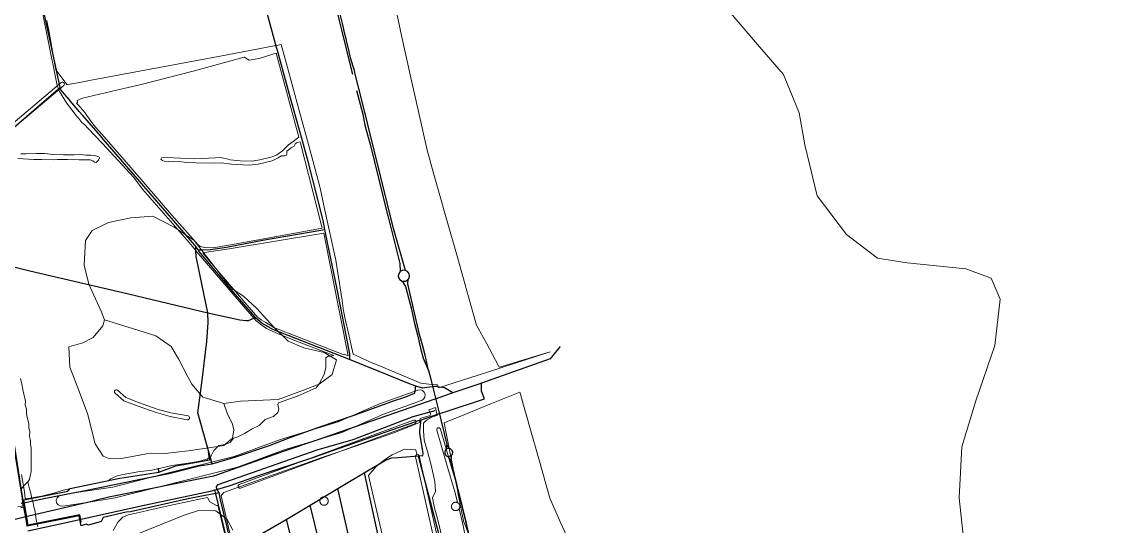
# Model space of a CAD drawing. Header units: metres. Extents: x 3 to 1027712, y 40 to 4430649.
# Drawn here: x 508884 to 512282, y 4405242 to 4406826 of the extents above; entities that cross this region are included whole.
import ezdxf

# ---------------------------------------------------------------- set-up
doc = ezdxf.new("R2010")
doc.units = ezdxf.units.M
doc.header["$MEASUREMENT"] = 0
doc.layers.add('Carreteras_5_km', color=2, linetype='Continuous', lineweight=30)
doc.layers.add('Cauces_artificiales_5_km', color=141, linetype='Continuous', lineweight=30)
for name, color, linetype, lineweight, true_color in [('Habitats_5_km', 7, 'Continuous', 9, 0xbefad2), ('Humedales_5_km', 7, 'Continuous', 9, 0xdbcafc), ('Itinerarios_Espacios_naturales_Protegidos_5_km', 7, 'Continuous', 30, 0x3800b0), ('Zonas_Interes_Minero_5_km', 7, 'Continuous', 9, 0xc0fac1)]:
    doc.layers.add(name, color=color, linetype=linetype, lineweight=lineweight, true_color=true_color)

msp = doc.modelspace()

# ---------------------------------------------------------------- linework, layer by layer
at = {"layer": 'Carreteras_5_km'}
for p, q in [((509888.5, 4406800.4), (509917.6, 4406680.8, 0.5)), ((509917.6, 4406680.8, 0.5), (509922.5, 4406661.3, 0.5)), ((509961.7, 4406501.1), (509976.8, 4406445.2)), ((510072.6, 4406041.9, 2.5), (510066.8, 4406032.8, 2.5)), ((510090.6, 4406044.3, 0.5), (510089, 4406045.3, 0.5)), ((510073.4, 4406014.3, 2.5), (510078.9, 4406011.3, 2.5)), ((510161.4, 4405731.5, 2.8), (510167.6, 4405708, 2.8)), ((510167.6, 4405708, 2.8), (510177, 4405669.7, 2.9)), ((510177, 4405669.7, 2.9), (510192.9, 4405606.4, 2.6)), ((510192.9, 4405606.4, 2.6), (510219, 4405498.7, 1.7)), ((510219, 4405498.7, 1.7), (510216, 4405483.1, 1.7)), ((510227.3, 4405486.3, 1.7), (510219, 4405498.7, 1.7)), ((510229.9, 4405485.5, 1.6), (510227.3, 4405486.3, 1.7)), ((510235.6, 4405480.5, 1.6), (510229.9, 4405485.5, 1.6)), ((510231.9, 4405443.5, 1.4), (510233.9, 4405465.1, 1.6)), ((510237.5, 4405474.3, 1.6), (510235.6, 4405480.5, 1.6)), ((510221.5, 4405461.6, 1.6), (510231.9, 4405443.5, 1.4))]:
    msp.add_line(p, q, dxfattribs=at)
for points in [[(509829.8, 4407026.5, 0), (509842.1, 4406982.1, 0), (509860.2, 4406915.9, 0), (509881.2, 4406829.4, 0), (509888.5, 4406800.4, 0)], [(509924.7, 4406685.9, 0.5), (509916.7, 4406712.7, 0), (509911.9, 4406732.1, 0), (509895.9, 4406801.3, 2.4), (509895.8, 4406802.4, 2.5), (509891.2, 4406820.5, 2.5), (509867, 4406917.6, 2.5), (509840.2, 4407026.5, 2.5)], [(509931.5, 4406661.6, 2.4), (509928.6, 4406672.9, 2.4), (509924.7, 4406685.9, 0.5)], [(509971.2, 4406503.3, 2.6), (509950.1, 4406588.5, 2.5), (509931.5, 4406661.6, 2.4)], [(509935.7, 4406610, 0), (509954.6, 4406535.5, 0), (509961.7, 4406501.1, 0)], [(510089, 4406045.3, 2.5), (510051.1, 4406177.3, 2.4), (509971.2, 4406503.3, 2.6)], [(509976.8, 4406445.2, 0), (509977.9, 4406441.4, 0), (510018.1, 4406279, 0), (510025.2, 4406249.1, 0)], [(510025.2, 4406249.1, 0), (510042.3, 4406183.9, 0), (510071.2, 4406067.4, 0), (510072.6, 4406041.9, 0)], [(510089, 4406045.3, 2.5), (510080.2, 4406045.6, 2.5), (510072.6, 4406041.9, 2.5)], [(510098.8, 4406037.6, 0.5), (510095.3, 4406041.8, 0.5), (510090.6, 4406044.3, 0.5)], [(510066.8, 4406032.8, 2.5), (510066.2, 4406027.3, 2.5), (510067.9, 4406020.7, 2.5)], [(510067.9, 4406020.7, 2.5), (510072.2, 4406015, 2.5), (510073.4, 4406014.3, 2.5)], [(510078.9, 4406011.3, 2.5), (510089.1, 4406011.3, 2.5), (510097.1, 4406016.3, 2.5)], [(510078.9, 4406011.3, 2.5), (510088.6, 4405995.3, 0), (510108.4, 4405919.7, 2.7), (510109.2, 4405917.2, 2.7), (510117.2, 4405878.8, 0), (510126.4, 4405843.2, 0), (510135.5, 4405805.8, 0)], [(510143, 4405807.6, 0), (510133.2, 4405843.8, 0), (510096, 4406003.3, 0), (510097.1, 4406016.3, 2.5)], [(510097.1, 4406016.3, 2.5), (510100.3, 4406021.1, 2.6), (510101.8, 4406027.9, 2.6), (510100.5, 4406034.8, 2.6), (510098.8, 4406037.6, 0)], [(510135.5, 4405805.8, 0), (510144.3, 4405769.7, 0), (510161.4, 4405731.5, 0)], [(510161.4, 4405731.5, 2.8), (510150.7, 4405779.6, 0), (510143, 4405807.6, 0)], [(510216, 4405483.1, 1.7), (510212.8, 4405477.3, 1.6), (510212.7, 4405470.2, 1.6), (510216.3, 4405463.7, 1.6), (510221.5, 4405461.6, 1.6)], [(510227.3, 4405486.3, 1.7), (510220.8, 4405485.9, 1.7), (510216, 4405483.1, 1.7)], [(510221.5, 4405461.6, 1.6), (510227.6, 4405461.7, 1.6), (510233.9, 4405465.1, 1.6)], [(510233.9, 4405465.1, 1.6), (510236.5, 4405468.8, 1.6), (510237.5, 4405474.3, 1.6)], [(510231.9, 4405443.5, 1.4), (510295.2, 4405184.4, 1.4), (510341.8, 4405001.7, 1.5), (510360.1, 4404953.1, 1.5), (510395.5, 4404877, 1.7), (510480.7, 4404693.7, 2.1)]]:
    msp.add_polyline3d(points, dxfattribs=at)
at = {"layer": 'Cauces_artificiales_5_km'}
for points in [[(509619.9, 4406978, 1.9), (509683.3, 4406746.4, 1.9), (509686, 4406736.7, 1.9), (509686, 4406736.7, 1.9), (509727.1, 4406586.9, 2.1), (509764.6, 4406453, 2.1), (509764.6, 4406453, 2.1), (509780.7, 4406395.6, 2.2), (509829.5, 4406201.6, 1.2), (509835.1, 4406173.8, 1.1), (509845.4, 4406122, 2), (509873, 4405986.9, 1.4), (509913.3, 4405783.8, 1.1), (509913.1, 4405773.5, 0.3), (509912.9, 4405766.1, 1.8)], [(510237.7, 4405660.5, 1.1), (510217, 4405673.5, 1.3), (510211.4, 4405677, 1), (510178.7, 4405680.9, 2), (510172.4, 4405680, 2.4), (510142.2, 4405675.9, 2.2), (510121.7, 4405682.3, 2.1), (510101.1, 4405688.8, 2.2), (510001.2, 4405729.8, 1.9), (509912.9, 4405766.1, 1.8), (509672.2, 4405859.7, 2), (509638.1, 4405880, 2.2), (509619.7, 4405895.7, 2.3), (509617.6, 4405898.1, 2.3), (509534.5, 4405994.1, 2.2), (509440.9, 4406105.3, 2.5), (509438.1, 4406109.6, 2.5), (509431.1, 4406120.3, 2.3), (509428.2, 4406124.7, 2.3), (509421, 4406133.3, 2.3), (509242, 4406340.3, 2.7), (509140.4, 4406457.7, 3), (509132.1, 4406467.3, 3), (509090.2, 4406515.7, 3), (509082.5, 4406524.6, 3.1), (509075.8, 4406532.4, 3.1), (509065.2, 4406544.6, 3.1), (509055.6, 4406555.7, 3.1), (509041.7, 4406571.7, 3.2), (509033.3, 4406581.5, 3.2), (509012.2, 4406606.1, 3.2), (509007.4, 4406611.7, 3.2), (509005.6, 4406619.7, 3.2), (508995.1, 4406668.3, 3.2), (508987.5, 4406703.5, 3.2), (508952.4, 4406866, 3.2)], [(507149.3, 4405022.5, 3.2), (507170.2, 4405042.2, 3.3), (507219, 4405084.6, 3.3), (507443.7, 4405277.5, 3.3), (507607.1, 4405416.5, 3.3), (507687.4, 4405488.5, 3.3), (507714.1, 4405512.5, 3.3), (507763.8, 4405555.2, 3.3), (507812.7, 4405597.1, 3.3), (507839.3, 4405619.9, 3.3), (507918.7, 4405688.1, 3.3), (507995.9, 4405754.3, 3.3), (508071.8, 4405819.5, 3.2), (508151.1, 4405887.6, 3.2), (508226.9, 4405952.7, 3.2), (508460.1, 4406153.1, 3.2), (508711.7, 4406369.2, 3.2), (508724.9, 4406379.9, 3.2), (508743.7, 4406395, 3.2), (508999.9, 4406614.8, 3.2), (509005.6, 4406619.7, 3.2)], [(509438.1, 4406109.6, 2.5), (509447.2, 4406109.9, 0), (509477.1, 4406110.9, 2.3), (509527.4, 4406118.3, 2.3), (509646.5, 4406140.9, 1.8), (509829.3, 4406172.8, 0.2), (509835.1, 4406173.8, 1.1)], [(509482.2, 4405438.6, 2.7), (509437.5, 4405598.5, 2.7), (509450.3, 4405691.9, 2.7), (509465.8, 4405821.7, 2.7), (509469.6, 4405881.9, 2.7), (509469.1, 4405911.9, 2.7), (509432.1, 4406088.9, 2.7), (509431.5, 4406107, 2.2), (509431.1, 4406120.3, 2.3)], [(508765.7, 4406077.8, 3.2), (508772.6, 4406076.8, 3.1), (508783, 4406075.4, 3), (508910.1, 4406044.3, 3), (509219.5, 4405971.9, 3), (509469.1, 4405911.9, 3), (509568.8, 4405890.1, 3), (509589.5, 4405887.8, 2.7), (509596.6, 4405888.1, 2.5), (509612.7, 4405895.8, 1.7), (509617.6, 4405898.1, 2.3)], [(510574, 4405806.1, 0), (510574, 4405806.1, 25.2), (510573.4, 4405805.4, 23.9), (510565, 4405794.8, 6.2), (510564.3, 4405794, 4.7), (510543, 4405767.3, 1.1), (510327.7, 4405691.6, 1.1), (510318.9, 4405688.5, 1.1), (510237.7, 4405660.5, 1.1), (510182.4, 4405641.5, 1.2), (510181.5, 4405641.2, 1.2), (510030.6, 4405589.3, 1.3), (509810.6, 4405512.9, 1.4), (509705.5, 4405476.4, 1.4), (509631.6, 4405450.8, 1.4), (509492.5, 4405401.1, 1.4), (509486.9, 4405399.1, 1.4), (509158.2, 4405333, 1.6), (509119.3, 4405323.8, 1.6), (509108.8, 4405321.3, 1.6), (508897.5, 4405271.3, 1.6), (508897.3, 4405271.3, 1.6), (508807.1, 4405249.9, 1.6)], [(508883.2, 4405314.6, 2.8), (508890.8, 4405316.2, 2.5), (508958.9, 4405330, 0), (509072.9, 4405352.8, 0), (509176.2, 4405373.5, 0.1), (509247.4, 4405387.7, 0.3), (509346.4, 4405407.7, 0.4), (509441.1, 4405431.9, 0.4), (509482.2, 4405438.6, 2.7), (509556.5, 4405459.7, 0), (509662.7, 4405496, 0), (509724, 4405519.5, 0), (509817.3, 4405553, 0), (509928.4, 4405591.4, 0.4), (510034.5, 4405629.9, 0.3), (510047.9, 4405634.4, 0.5), (510086.9, 4405647.4, 0.9), (510117.2, 4405659.5, 0.7), (510118.2, 4405660.2, 0.7), (510120.4, 4405674.4, 0.4), (510120.7, 4405676.6, 0.4), (510121.7, 4405682.3, 2.1)], [(508904.2, 4405227.7, 2.2), (509000.4, 4405248.3, 2.2), (509269, 4405308.2, 2.2), (509481.2, 4405353.7, 2.2), (509490.4, 4405356.3, 2.2), (509499.3, 4405358.8, 2.2), (509499.8, 4405359, 2.2), (509536, 4405369.2, 2.2), (509631.1, 4405402.6, 2.2), (509801.8, 4405459.4, 2.2), (510043.3, 4405543.9, 2.2), (510121.3, 4405570.7, 2.2), (510130, 4405573.7, 2.2), (510138.2, 4405576.5, 1.9), (510141.9, 4405577.8, 1.9), (510171.2, 4405587.8, 2.2), (510193.1, 4405595, 2.2), (510206.5, 4405599.4, 2.2), (510213.6, 4405601.8, 2.2), (510337.2, 4405642.1, 0.2), (510327.7, 4405666.1, 0.4), (510327.7, 4405666.1, 0.4), (510327.7, 4405666.2, 0.4), (510327.7, 4405691.6, 1.1)], [(509640.7, 4405220.5, 2.5), (509714.3, 4405263.4, 2.5), (509727.1, 4405270.9, 2.5), (509789.6, 4405308.3, 2.5), (509876.6, 4405360.3, 2.5), (509913.5, 4405382.4, 2.5), (509959, 4405409.4, 2.5), (509975.5, 4405419.2, 2.5), (510012.5, 4405441.5, 2.5), (510031.6, 4405451.3, 2.5), (510031.8, 4405451.4, 2.5), (510046.5, 4405456.5, 2.5), (510066, 4405457.8, 2.5), (510128.5, 4405462.9, 2.4), (510143.1, 4405464.1, 2.4), (510144.3, 4405470.3, 2.4), (510134.4, 4405534.1, 2.2), (510133.9, 4405542.5, 2.2), (510138.1, 4405575.5, 1.9), (510138.2, 4405576.5, 1.9)], [(510128.5, 4405462.9, 2.4), (510210.7, 4405152.8, 2.4)], [(509959, 4405409.4, 2.5), (510047.5, 4405007, 3.7), (510130.8, 4404616.9, 3.7), (510172.8, 4404426.9, 3.7), (510196.2, 4404320.8, 3.6), (510205.4, 4404284, 3.6), (510239.1, 4404183.4, 3.3), (510309.3, 4403991.3, 2.9), (510388.9, 4403774.6, 2.5)], [(509468.8, 4404207.9, 3.5), (509559.6, 4404246.8, 3), (509655.5, 4404287.6, 2.5), (509743.3, 4404324.8, 2.5), (509641.4, 4404734.3, 2.8), (509635.8, 4404757.3, 2.8), (509634.6, 4404762.3, 2.8), (509538.1, 4405160.8, 2.8), (509537.6, 4405162.9, 2.8), (509493.5, 4405343.7, 2.2), (509493.5, 4405343.7, 2.2), (509490.4, 4405356.3, 2.2)], [(510050.5, 4404574.1, 2.6), (509983.7, 4404891.6, 2.8), (509876.6, 4405360.3, 2.5)], [(510100.4, 4404091.6, 0.4), (510059.8, 4404203, 2.8), (509978.2, 4404532.7, 2.9), (509929.3, 4404743.9, 3), (509864.5, 4405005.9, 3), (509789.6, 4405308.3, 2.5)], [(509714.3, 4405263.4, 2.5), (509823.3, 4404838.8, 2.6), (509858.1, 4404713.8, 2.6), (509779.2, 4404663.7, 2.6), (509764.7, 4404654.5, 2.6), (509822.1, 4404442.9, 2.6), (509902, 4404105.7, 2.5), (509927.3, 4404018.5, 2.5), (509927.3, 4404018.5, 2.5), (509928.1, 4404015.6, 2.5), (509938.3, 4404017.5, 2.5), (509983.5, 4403842.9, 2.5), (509986.3, 4403841.4, 2.6), (510001.8, 4403843.3, 2.7), (510011.7, 4403845.2, 2.7), (510021.6, 4403846.7, 2.7), (510031.8, 4403846.9, 2.7), (510038.1, 4403846.6, 2.7), (510045.4, 4403841.2, 2.7), (510062, 4403790.7, 2.7), (510107.5, 4403652.6, 2.5)]]:
    msp.add_polyline3d(points, dxfattribs=at)
at = {"layer": 'Habitats_5_km'}
for points in [[(512293.5, 4403993.4), (512229.5, 4404136.4), (512128.5, 4404365.4), (512071.5, 4404516.4), (512009.5, 4404693.4), (511933.5, 4404905.4), (511897.5, 4405094.4), (511838.5, 4405223.4), (511826.5, 4405331.4), (511834.5, 4405491.4), (511878.5, 4405635.4), (511938.5, 4405809.4), (511955.5, 4405955.4), (511926.5, 4406021.4), (511847.5, 4406050.4), (511663.5, 4406069.4), (511570.5, 4406083.4), (511472.5, 4406158.4), (511380.5, 4406279.4), (511342.5, 4406439.4), (511324.5, 4406540.4), (511275.5, 4406660.4), (511193.5, 4406754.4), (511108.5, 4406854.4)], [(508801.3, 4406460), (509008.6, 4406634.9), (509010.8, 4406636.4), (509013.5, 4406636.4), (509015.9, 4406635.4), (509017.7, 4406633.4), (509018.4, 4406630.4), (509017.9, 4406627.9), (509016.3, 4406625.9), (508802.5, 4406445.5)], [(508881, 4405705.6), (508884.7, 4405687.8), (508888.5, 4405671.2), (508891, 4405657.3), (508894.7, 4405644.5), (508896, 4405634.4), (508895.9, 4405622.9), (508899.7, 4405610.2), (508899.6, 4405597.5), (508902.1, 4405583.5), (508904.6, 4405573.4), (508907.1, 4405563.2), (508907.1, 4405551.8), (508909.6, 4405539), (508909.5, 4405523.8), (508912, 4405511.1), (508912, 4405498.4), (508914.5, 4405488.2), (508914.4, 4405474.2), (508914.4, 4405464.1), (508914.3, 4405452.6), (508914.3, 4405437.4), (508914.2, 4405425.9), (508914.2, 4405414.5), (508911.6, 4405399.3), (508909, 4405389.1), (508903.5, 4405381.4), (508902.6, 4405380.2), (508892.4, 4405370.1), (508883.4, 4405361.2)], [(510288.6, 4405150.9), (510268.6, 4405248.9), (510257, 4405296.4), (510257.4, 4405296.9), (510257.8, 4405297.4), (510258.1, 4405298.4), (510258.4, 4405298.9), (510258.7, 4405299.4), (510258.9, 4405299.9), (510259.2, 4405300.9), (510259.3, 4405301.4), (510259.5, 4405301.9), (510259.6, 4405302.9), (510259.6, 4405303.4), (510259.7, 4405304.4), (510259.7, 4405304.9), (510259.6, 4405305.4), (510259.5, 4405306.4), (510259.4, 4405306.9), (510259.3, 4405307.4), (510259.1, 4405308.4), (510258.9, 4405308.9), (510258.6, 4405309.4), (510258.3, 4405310.4), (510258, 4405310.9), (510257.7, 4405311.4), (510257.3, 4405311.9), (510256.9, 4405312.4), (510256.4, 4405312.9), (510256, 4405313.4), (510255.5, 4405313.9), (510254.9, 4405314.4), (510254.4, 4405314.9), (510253.8, 4405315.4), (510253.2, 4405315.9), (510252.7, 4405315.9), (510252.1, 4405316.4), (510244.7, 4405346.9), (510218.7, 4405434.9), (510187.7, 4405543.9), (510187.5, 4405546.4), (510188.6, 4405548.9), (510190.6, 4405550.9), (510193.2, 4405551.4), (510195.9, 4405550.9), (510198, 4405549.4), (510199.2, 4405546.9), (510230.2, 4405437.9), (510256.2, 4405349.9), (510280.3, 4405251.9), (510300.3, 4405153.9)], [(508883.4, 4405361.2), (508892.4, 4405370.1), (508902.6, 4405380.2), (508903.5, 4405381.4), (508906.4, 4405372.6), (508908.9, 4405359.9), (508912.7, 4405345.9), (508916.4, 4405328.1), (508920.2, 4405315.4), (508922.7, 4405302.7), (508926.4, 4405288.7), (508928.9, 4405269.6), (508931.4, 4405258.2), (508935.1, 4405240.4)], [(509199.4, 4405198.4), (509394.4, 4405277.4), (509442.4, 4405292.4), (509493.4, 4405290.4), (509529.4, 4405263.4), (509547.4, 4405230.4)]]:
    msp.add_lwpolyline(points, dxfattribs=at)
for points in [[(509144.4, 4405890.4), (509134.4, 4405917.4), (509116.4, 4405956.4), (509095.4, 4406002.4), (509080.4, 4406061.4), (509084.4, 4406139.4), (509105.4, 4406170.4), (509157.4, 4406195.4), (509227.4, 4406210.4), (509296.4, 4406215.4), (509363.4, 4406181.4), (509425.4, 4406139.4), (509465.4, 4406088.4), (509529.4, 4406005.4), (509548.4, 4405985.4), (509580.4, 4405964.4), (509622.4, 4405925.4), (509674.4, 4405868.4), (509720.4, 4405823.4), (509770.4, 4405802.4), (509833.4, 4405787.4), (509872.4, 4405764.4), (509859.4, 4405718.4), (509818.4, 4405688.4), (509768.4, 4405669.4), (509689.4, 4405640.4), (509571.4, 4405634.4), (509518.4, 4405627.4), (509467.4, 4405643.4), (509453.4, 4405647.4), (509418.4, 4405688.4), (509406.4, 4405711.4), (509376.4, 4405767.4), (509353.4, 4405806.4), (509305.4, 4405840.4), (509235.4, 4405862.4)], [(509144.4, 4405890.4), (509235.4, 4405862.4), (509305.4, 4405840.4), (509353.4, 4405806.4), (509376.4, 4405767.4), (509406.4, 4405711.4), (509418.4, 4405688.4), (509453.4, 4405647.4), (509467.4, 4405643.4), (509518.4, 4405627.4), (509529.4, 4405597.4), (509546.4, 4405562.4), (509550.4, 4405544.4), (509546.4, 4405518.4), (509519.4, 4405495.4), (509471.4, 4405488.4), (509407.4, 4405479.4), (509333.4, 4405470.4), (509276.4, 4405469.4), (509197.4, 4405455.4), (509161.4, 4405453.4), (509140.4, 4405462.4), (509115.4, 4405501.4), (509104.4, 4405541.4), (509092.4, 4405593.4), (509066.4, 4405663.4), (509035.4, 4405741.4), (509032.4, 4405805.4), (509076.4, 4405818.4), (509108.4, 4405834.4), (509139.4, 4405871.4)], [(509013.2, 4405304.9), (509005.3, 4405305.9), (508998.5, 4405309.4), (508994.1, 4405315.9), (508993, 4405323.9), (508995.4, 4405331.4), (509000.9, 4405336.9), (509007.7, 4405339.9), (509076.7, 4405350.9), (509170.9, 4405365.4), (509324.1, 4405404.4), (509551.2, 4405461.4), (509696.8, 4405514.9), (509877.3, 4405569.9), (510007, 4405626.9), (510127.5, 4405669.9), (510134.7, 4405670.9), (510142.2, 4405668.4), (510148, 4405662.9), (510150.8, 4405655.9), (510150.1, 4405647.9), (510146, 4405641.4), (510139.3, 4405636.9), (510019.9, 4405593.9), (509889.5, 4405536.9), (509708, 4405481.9), (509561.6, 4405427.9), (509332.7, 4405370.4), (509178, 4405331.4), (509082.2, 4405315.9)], [(509404.3, 4405576.4), (509350.1, 4405586.4), (509306.6, 4405598.9), (509247.3, 4405619.9), (509205.3, 4405636.4), (509177.5, 4405659.9), (509175.9, 4405661.9), (509175.4, 4405664.9), (509176.1, 4405667.4), (509177.9, 4405669.4), (509180.4, 4405670.4), (509183.1, 4405670.4), (509185.3, 4405668.9), (509211.6, 4405646.4), (509251.5, 4405630.9), (509310.2, 4405609.9), (509352.8, 4405598.4), (509406.5, 4405588.4), (509408.8, 4405587.4), (509410.6, 4405585.4), (509411.4, 4405582.9), (509411, 4405579.9), (509409.4, 4405577.9), (509407, 4405576.4)], [(509404.3, 4405576.4), (509407, 4405576.4), (509409.4, 4405577.9), (509411, 4405579.9), (509411.4, 4405582.9), (509410.6, 4405585.4), (509408.8, 4405587.4), (509406.5, 4405588.4), (509352.8, 4405598.4), (509310.2, 4405609.9), (509251.5, 4405630.9), (509211.6, 4405646.4), (509185.3, 4405668.9), (509183.1, 4405670.4), (509180.4, 4405670.4), (509177.9, 4405669.4), (509176.1, 4405667.4), (509175.4, 4405664.9), (509175.9, 4405661.9), (509177.5, 4405659.9), (509205.3, 4405636.4), (509247.3, 4405619.9), (509306.6, 4405598.9), (509350.1, 4405586.4)], [(509571.5, 4405361.9), (509566.9, 4405361.9), (509563.8, 4405365.4), (509564, 4405369.9), (509567.3, 4405372.9), (510114.3, 4405574.9), (510118.9, 4405574.9), (510122.1, 4405571.4), (510121.9, 4405566.9), (510118.5, 4405563.9)], [(510125.1, 4405467.4), (510121.4, 4405464.4), (510120.6, 4405459.9), (510215.6, 4405034.9), (510218.2, 4405031.4), (510222.7, 4405030.4), (510227.4, 4405008.4), (510205.4, 4404986.4), (510180.4, 4404970.4), (510152.4, 4404969.4), (510129.4, 4404970.4), (510103.4, 4404973.4), (510071.4, 4404976.4), (509973.4, 4405401.4), (509995.4, 4405428.4), (510023.4, 4405450.4), (510047.4, 4405466.4), (510060.4, 4405472.4), (510085.4, 4405484.4), (510121.4, 4405482.4)], [(510125.1, 4405467.4), (510129.7, 4405466.4), (510132.3, 4405462.9), (510227.3, 4405037.9), (510226.5, 4405033.4), (510222.7, 4405030.4), (510218.2, 4405031.4), (510215.6, 4405034.9), (510120.6, 4405459.9), (510121.4, 4405464.4)], [(509834.1, 4405308.4), (509833.4, 4405308.4), (509832.7, 4405308.4), (509832.1, 4405308.4), (509831.4, 4405308.4), (509830.7, 4405308.4), (509830, 4405308.4), (509829.3, 4405308.9), (509828.7, 4405308.9), (509828.1, 4405309.4), (509827.4, 4405309.4), (509826.8, 4405309.9), (509826.2, 4405310.4), (509825.7, 4405310.9), (509825.1, 4405310.9), (509824.6, 4405311.4), (509824.1, 4405311.9), (509823.6, 4405312.4), (509823.2, 4405312.9), (509822.7, 4405313.4), (509822.3, 4405314.4), (509822, 4405314.9), (509821.7, 4405315.4), (509821.3, 4405315.9), (509821.1, 4405316.9), (509820.8, 4405317.4), (509820.7, 4405317.9), (509820.5, 4405318.9), (509820.4, 4405319.4), (509820.3, 4405319.9), (509820.2, 4405320.9), (509820.2, 4405321.4), (509820.2, 4405321.9), (509820.3, 4405322.9), (509820.4, 4405323.4), (509820.5, 4405324.4), (509820.7, 4405324.9), (509820.8, 4405325.4), (509821.1, 4405326.4), (509821.3, 4405326.9), (509821.7, 4405327.4), (509822, 4405327.9), (509822.3, 4405328.4), (509822.7, 4405329.4), (509823.2, 4405329.9), (509823.6, 4405330.4), (509824.1, 4405330.9), (509824.6, 4405331.4), (509825.1, 4405331.9), (509825.7, 4405331.9), (509826.2, 4405332.4), (509826.8, 4405332.9), (509827.4, 4405333.4), (509828.1, 4405333.4), (509828.7, 4405333.9), (509829.3, 4405333.9), (509830, 4405334.4), (509830.7, 4405334.4), (509831.4, 4405334.4), (509832.1, 4405334.4), (509832.7, 4405334.4), (509833.4, 4405334.4), (509834.1, 4405334.4), (509834.8, 4405334.4), (509835.5, 4405334.4), (509836.2, 4405334.4), (509836.9, 4405334.4), (509837.5, 4405333.9), (509838.2, 4405333.9), (509838.8, 4405333.4), (509839.4, 4405333.4), (509840.1, 4405332.9), (509840.7, 4405332.4), (509841.2, 4405331.9), (509841.7, 4405331.9), (509842.3, 4405331.4), (509842.8, 4405330.9), (509843.3, 4405330.4), (509843.7, 4405329.9), (509844.2, 4405329.4), (509844.5, 4405328.4), (509844.9, 4405327.9), (509845.2, 4405327.4), (509845.5, 4405326.9), (509845.8, 4405326.4), (509846, 4405325.4), (509846.2, 4405324.9), (509846.4, 4405324.4), (509846.5, 4405323.4), (509846.6, 4405322.9), (509846.7, 4405321.9), (509846.7, 4405321.4), (509846.7, 4405320.9), (509846.6, 4405319.9), (509846.5, 4405319.4), (509846.4, 4405318.9), (509846.2, 4405317.9), (509846, 4405317.4), (509845.8, 4405316.9), (509845.5, 4405315.9), (509845.2, 4405315.4), (509844.9, 4405314.9), (509844.5, 4405314.4), (509844.2, 4405313.4), (509843.7, 4405312.9), (509843.3, 4405312.4), (509842.8, 4405311.9), (509842.3, 4405311.4), (509841.7, 4405310.9), (509841.2, 4405310.9), (509840.7, 4405310.4), (509840.1, 4405309.9), (509839.4, 4405309.4), (509838.8, 4405309.4), (509838.2, 4405308.9), (509837.5, 4405308.9), (509836.9, 4405308.4), (509836.2, 4405308.4), (509835.5, 4405308.4), (509834.8, 4405308.4)], [(510252.1, 4405316.4), (510252.7, 4405315.9), (510253.2, 4405315.9), (510253.8, 4405315.4), (510254.4, 4405314.9), (510254.9, 4405314.4), (510255.5, 4405313.9), (510256, 4405313.4), (510256.4, 4405312.9), (510256.9, 4405312.4), (510257.3, 4405311.9), (510257.7, 4405311.4), (510258, 4405310.9), (510258.3, 4405310.4), (510258.6, 4405309.4), (510258.9, 4405308.9), (510259.1, 4405308.4), (510259.3, 4405307.4), (510259.4, 4405306.9), (510259.5, 4405306.4), (510259.6, 4405305.4), (510259.7, 4405304.9), (510259.7, 4405304.4), (510259.6, 4405303.4), (510259.6, 4405302.9), (510259.5, 4405301.9), (510259.3, 4405301.4), (510259.2, 4405300.9), (510258.9, 4405299.9), (510258.7, 4405299.4), (510258.4, 4405298.9), (510258.1, 4405298.4), (510257.8, 4405297.4), (510257.4, 4405296.9), (510257, 4405296.4), (510256.5, 4405295.9), (510256.1, 4405295.4), (510255.6, 4405294.9), (510255.1, 4405294.4), (510254.5, 4405293.9), (510254, 4405293.4), (510253.4, 4405292.9), (510252.8, 4405292.9), (510252.2, 4405292.4), (510251.5, 4405292.4), (510250.9, 4405291.9), (510250.2, 4405291.9), (510249.6, 4405291.4), (510248.9, 4405291.4), (510248.2, 4405291.4), (510247.5, 4405291.4), (510246.8, 4405291.4), (510246.1, 4405291.4), (510245.4, 4405291.4), (510244.7, 4405291.4), (510244.1, 4405291.4), (510243.4, 4405291.4), (510242.7, 4405291.9), (510242.1, 4405291.9), (510241.4, 4405292.4), (510240.8, 4405292.4), (510240.2, 4405292.9), (510239.6, 4405292.9), (510239, 4405293.4), (510238.4, 4405293.9), (510237.9, 4405294.4), (510237.3, 4405294.9), (510236.9, 4405295.4), (510236.4, 4405295.9), (510236, 4405296.4), (510235.6, 4405296.9), (510235.2, 4405297.4), (510234.8, 4405297.9), (510234.5, 4405298.9), (510234.2, 4405299.4), (510234, 4405299.9), (510233.7, 4405300.4), (510233.6, 4405301.4), (510233.4, 4405301.9), (510233.3, 4405302.9), (510233.2, 4405303.4), (510233.2, 4405303.9), (510233.2, 4405304.9), (510233.2, 4405305.4), (510233.3, 4405305.9), (510233.4, 4405306.9), (510233.6, 4405307.4), (510233.7, 4405307.9), (510234, 4405308.9), (510234.2, 4405309.4), (510234.5, 4405309.9), (510234.8, 4405310.9), (510235.2, 4405311.4), (510235.5, 4405311.9), (510235.9, 4405312.4), (510236.4, 4405312.9), (510236.8, 4405313.4), (510237.3, 4405313.9), (510237.8, 4405314.4), (510238.4, 4405314.9), (510238.9, 4405315.4), (510239.5, 4405315.9), (510240.1, 4405315.9), (510240.7, 4405316.4), (510241.3, 4405316.4), (510242, 4405316.9), (510242.7, 4405316.9), (510243.3, 4405317.4), (510244, 4405317.4), (510244.7, 4405317.4), (510245.4, 4405317.4), (510246.1, 4405317.4), (510246.7, 4405317.4), (510247.4, 4405317.4), (510248.1, 4405317.4), (510248.8, 4405317.4), (510249.5, 4405317.4), (510250.2, 4405316.9), (510250.8, 4405316.9), (510251.5, 4405316.4)]]:
    msp.add_lwpolyline(points, close=True, dxfattribs=at)
at = {"layer": 'Humedales_5_km'}
for points in [[(508929.1, 4406959.7, 0.8), (508996.3, 4406625.4, 0.6), (508999.9, 4406614.8, 0.6), (508999.9, 4406614.8, 0.6), (509002.7, 4406606.7, 0.6), (509024.7, 4406571.1, 0.6), (509058.6, 4406526.9, 0.6), (509063.6, 4406522.2, 0.6), (509073.2, 4406510, 0.6), (509082.5, 4406502.5, 0.6), (509092.6, 4406491.4, 0.6), (509137.8, 4406443.7, 0.5), (509236, 4406337, 0.4), (509263.9, 4406300.5, 0.4), (509409.6, 4406132.5, 0.3), (509420.3, 4406120.1, 0.3), (509429.9, 4406108.8, 0.3), (509431.5, 4406107, 0.3), (509452, 4406083.2, 0.3), (509548.5, 4405970.7, 0.2), (509612.7, 4405895.8, 0.1), (509612.7, 4405895.8, 0.1), (509619.7, 4405887.7, 0.1), (509638.2, 4405873.4, 0.1), (509652.6, 4405863.4, 0.1), (509672.7, 4405853.8, 0.1), (509695.1, 4405844.2, 0.1), (509755.1, 4405820.2, 0), (509863.6, 4405777.8, 0.1), (509851.5, 4405776.3, 0.2), (509846.2, 4405776.3, 0.2), (509838.7, 4405770.5, 0.2), (509839.5, 4405753.5, 0.2), (509839.5, 4405740.9, 0.2), (509833.6, 4405718.3, 0.2), (509817.8, 4405689.4, 0.2), (509808.6, 4405676.3, 0.2), (509751.7, 4405651.2, 0.2), (509690.1, 4405629.4, 0.2), (509688.1, 4405624.7, 0.2), (509692, 4405610.2, 0.2), (509688.1, 4405599, 0.2), (509674.5, 4405586.5, 0.2), (509648.6, 4405577.6, 0.2), (509630.2, 4405558.9, 0.2), (509608.1, 4405547.5, 0.2), (509583.9, 4405533, 0.2), (509562.4, 4405522.9, 0.2), (509549.6, 4405518.2, 0.3), (509538.7, 4405505.1, 0.3), (509523.1, 4405498.4, 0.3), (509503.6, 4405496.2, 0.3), (509488, 4405480.3, 0.3), (509479.1, 4405463.6, 0.3), (509467.1, 4405452.4, 0.3), (509438.1, 4405445.2, 0.3), (509406.6, 4405440.2, 0.3), (509355.3, 4405432.9, 0.3), (509325.8, 4405425.4, 0.3), (509293.2, 4405418.1, 0.3), (509249.4, 4405413.1, 0.3), (509197.3, 4405403.1, 0.3), (509184.2, 4405400.6, 0.3), (509162.7, 4405389.7, 0.3), (509156.6, 4405384.7, 0.3), (509110.9, 4405375.5, 0.4), (509059.3, 4405364.6, 0.4), (509014.7, 4405355.1, 0.4), (508985.7, 4405346.2, 0.4), (508947.1, 4405336.9, 0.4), (508897.8, 4405328.5, 0.4), (508895.7, 4405330.8, 0.4), (508893.1, 4405349.9, 0.4), (508884.2, 4405404.8, 0.4)], [(508872.7, 4406397, 0.7), (508923, 4406393.7, 0.7), (508948, 4406393.3, 0.7), (508983.7, 4406392.3, 0.7), (508996.7, 4406393.2, 0.7), (509028, 4406393.7, 0.7), (509064.8, 4406392.9, 0.7), (509098.9, 4406392.4, 0.7), (509107.5, 4406389.5, 0.7), (509113.5, 4406385, 0.7), (509118.3, 4406384.2, 0.7), (509125.9, 4406391.3, 0.7), (509128.5, 4406398.5, 0.7), (509127.5, 4406400.9, 0.7), (509120, 4406404.3, 0.7), (509111.9, 4406406.4, 0.7), (509101.2, 4406406.7, 0.8), (509086, 4406407.6, 0.8), (509064.5, 4406409.9, 0.8), (509049, 4406408.2, 0.8), (509016, 4406408.6, 0.8), (508983.8, 4406409.3, 0.8), (508956.4, 4406411.8, 0.8), (508930.6, 4406412.5, 0.8), (508898.5, 4406411.6, 0.8), (508882.1, 4406410.8, 0.8)], [(509545.4, 4405189.4, 1), (509519.3, 4405300.7, 1), (509510.9, 4405337.6, 1), (509513.1, 4405340.4, 1), (509519.1, 4405348.3, 1), (509547.2, 4405358.8, 0.9), (509588.6, 4405372.8, 0.9), (509712.3, 4405417.6, 0.9), (509777.7, 4405440.2, 0.9), (509830.1, 4405458.6, 0.9), (509876.8, 4405475.1, 0.9), (509932.2, 4405493.9, 0.9), (510000.7, 4405517.6, 0.9), (510052.3, 4405535.4, 0.9), (510132.9, 4405567.5, 0.9), (510134.6, 4405580.6, 0.9), (510166.3, 4405590.2, 0.9), (510168.3, 4405593.9, 0.9), (510162.3, 4405607.6, 0.9), (510182.7, 4405614.6, 0.9), (510188.8, 4405589.7, 1.2), (510173.7, 4405585.2, 1.2), (510155.3, 4405574.7, 1.2), (510145.3, 4405566.2, 1.2), (510145, 4405542.6, 1.2), (510147.3, 4405512.9, 1.2), (510157.7, 4405477, 1.2), (510169.2, 4405434.2, 1.2), (510181.2, 4405382.3, 1.2), (510182.7, 4405350.9, 1.2), (510174.2, 4405331, 1.2), (510178.7, 4405303.8, 1.2), (510193.9, 4405250, 1.2), (510202.6, 4405208.2, 1.2)], [(508861, 4405483, 1.1), (508885.5, 4405330.7, 1.2), (508887.9, 4405305.9, 1.2), (508872, 4405302.8, 1.2)], [(509171.6, 4405229, 0.4), (509187.7, 4405256, 0.6), (509201.5, 4405271, 0.7), (509218.8, 4405277.7, 0.5), (509243.5, 4405283.7, 0.5), (509297, 4405295.9, 0.7), (509367.8, 4405311.4, 0.5), (509398.9, 4405318.2, 0.5), (509456.2, 4405330.4, 0.5), (509468.1, 4405332.5, 0.6), (509475, 4405318.4, 0.4), (509495.9, 4405307, 0.3), (509500.5, 4405307, 0.3), (509508.8, 4405273.6, 0.4), (509534, 4405170, 0.6)]]:
    msp.add_polyline3d(points, dxfattribs=at)
for points in [[(509682.7, 4406727, 0.5), (509754.6, 4406463.6, 0.5), (509745.5, 4406457.5, 0.5), (509736.6, 4406450.5, 0.5), (509721.9, 4406439.2, 0.5), (509703.3, 4406420.6, 0.5), (509685, 4406408, 0.5), (509670.3, 4406402, 0.5), (509631.9, 4406392.8, 0.5), (509606.3, 4406387.8, 0.5), (509570.4, 4406388.9, 0.5), (509539, 4406392.5, 0.5), (509524.5, 4406396.5, 0.5), (509507.8, 4406399.9, 0.5), (509492.9, 4406398.2, 0.5), (509428, 4406395.5, 0.5), (509383.4, 4406398.1, 0.5), (509338.2, 4406400, 0.5), (509323.5, 4406398.6, 0.5), (509321.7, 4406394.5, 0.5), (509326, 4406390, 0.5), (509332.1, 4406388.2, 0.5), (509357, 4406386.6, 0.5), (509376.4, 4406387.4, 0.5), (509404.1, 4406384.3, 0.5), (509431.7, 4406383, 0.5), (509491.1, 4406382.4, 0.5), (509510.1, 4406383.1, 0.5), (509543, 4406379.1, 0.5), (509561.1, 4406377.4, 0.5), (509598.1, 4406376.1, 0.5), (509626.7, 4406379, 0.5), (509649, 4406384, 0.5), (509670.4, 4406389.2, 0.5), (509688.9, 4406398.5, 0.5), (509700.3, 4406405.1, 0.5), (509709.5, 4406405.5, 0.5), (509715.3, 4406407.3, 0.5), (509716.5, 4406411.7, 0.5), (509717, 4406419.7, 0.5), (509730.3, 4406430, 0.5), (509739.2, 4406435, 0.5), (509741.8, 4406439.3, 0.5), (509742.4, 4406442.8, 0.5), (509749, 4406446.5, 0.5), (509758.6, 4406448.8, 0.5), (509759.6, 4406444.9, 0.5), (509811.1, 4406243.4, 0.5), (509827.9, 4406177.6, 0.5), (509627.6, 4406141.8, 0.5), (509486, 4406116.4, 0.5), (509457.8, 4406116.8, 0.5), (509444.8, 4406120.8, 0.5), (509436.8, 4406126.8, 0.5), (509355.7, 4406218.6, 0.4), (509226.6, 4406368.2, 0.4), (509128.6, 4406481.6, 0.4), (509124.8, 4406486, 0.4), (509111.4, 4406501.6, 0.4), (509088.6, 4406532, 0.4), (509082.2, 4406540.5, 0.4), (509061.8, 4406565, 0.4), (509056.8, 4406570.4, 0.4), (509059.5, 4406572.3, 0.4), (509058.6, 4406578.3, 0.4), (509075, 4406585.8, 0.4), (509181.6, 4406610.9, 0.3), (509254.9, 4406628.1, 0.3), (509423, 4406671.2, 0.3), (509582.8, 4406714.2, 0.3), (509598.5, 4406705.1, 0.2), (509630, 4406710.9, 0.1), (509673.1, 4406724.2, 0.5)], [(509893.1, 4405781.4, 0.1), (509756.7, 4405835, 0.1), (509675.8, 4405866, 0.1), (509651.1, 4405881.5, 0.1), (509635.8, 4405889.7, 0.1), (509625.8, 4405897.1, 0.1), (509604.7, 4405921.7, 0.1), (509475.2, 4406073.3, 0.1), (509453.1, 4406100.2, 0.1), (509471.9, 4406104.1, 0.1), (509535.7, 4406113.5, 0.1), (509832.5, 4406162.3, 0.1), (509909.5, 4405777, 0.1), (509896.9, 4405781.9, 0.1)]]:
    msp.add_polyline3d(points, close=True, dxfattribs=at)
at = {"layer": 'Itinerarios_Espacios_naturales_Protegidos_5_km'}
for points in [[(509070.3, 4405255), (509066.3, 4405276.4), (508903.2, 4405243.9), (508888.4, 4405328), (508724.1, 4406387.5), (508625.7, 4406302.7), (508616.7, 4406309.3), (508613.4, 4406323.2), (508604.5, 4406328.5), (508598.9, 4406327.2), (508587, 4406339.1), (508582.7, 4406351), (508574.7, 4406354.6)], [(509504.4, 4405347.5), (509496.9, 4405359.7), (509495.4, 4405366.9), (509501.1, 4405373.6), (509811.8, 4405481.6), (509924.6, 4405514.9), (510112.6, 4405586.3), (510181.8, 4405606)], [(509071.1, 4405255.7), (509067, 4405278.1), (508904.6, 4405245.7), (508890.8, 4405325.5), (509029.8, 4405352.7), (509036.3, 4405360.8), (509192.3, 4405393.5), (509315.4, 4405412.5), (509368.6, 4405431.4), (509475, 4405451.1), (509470.6, 4405473.7)], [(509314.7, 4405413.2), (509313.9, 4405424.9)], [(508629, 4403035.8), (509005, 4403194.7), (509199.5, 4403274.8), (509264.7, 4403303.2), (509590.1, 4403442.4), (509715.5, 4403494.2), (509939.9, 4403588.9), (509927.5, 4403617.3), (509918.2, 4403655.2), (509907.1, 4403690.2), (509891.5, 4403754.1), (509508.5, 4405325), (509504.4, 4405347.5)], [(509504.4, 4405347.5), (509410.8, 4405329), (509225.8, 4405287.2), (509212.7, 4405285.9), (509140.7, 4405269.8), (509134.4, 4405257.5), (509094.7, 4405245.3), (509086.6, 4405248.7), (509070.8, 4405243.5), (509065.4, 4405274.9), (508901.5, 4405242.5), (508900.2, 4405250.7), (508896.5, 4405276.4), (508891.7, 4405302), (508881.8, 4405299.6)]]:
    msp.add_lwpolyline(points, dxfattribs=at)
at = {"layer": 'Zonas_Interes_Minero_5_km'}
for points in [[(510061.4, 4406852.3), (510076.9, 4406782.4), (510106.2, 4406650), (510127.5, 4406553.8), (510156.6, 4406422.4), (510177.1, 4406350.1), (510216.6, 4406210.5), (510252.8, 4406082.7), (510270.9, 4406018.9), (510286.8, 4405962.7), (510312.2, 4405873.3), (510343.8, 4405814.5), (510379.9, 4405747.4), (510383.2, 4405741.3), (510384.2, 4405741.7), (510543.4, 4405789.8), (510539.8, 4405788.7), (510317, 4405716.7), (510192.8, 4405676.6), (510189.1, 4405685.7), (510181, 4405686.5), (510162, 4405688.6), (510145.8, 4405690.4), (510136.9, 4405691.4), (510124.8, 4405696.5), (510018.1, 4405741.4), (509974.2, 4405759.9), (509946.2, 4405772.6), (509924.5, 4405782.4), (509917.3, 4405815.2), (509912, 4405839), (509899, 4405898), (509896.5, 4405909.4), (509895.6, 4405913.5), (509895.2, 4405915.2), (509894.9, 4405917.3), (509889.8, 4405950.4), (509875.6, 4406043.7), (509870.5, 4406077.3), (509847.7, 4406181.9), (509834.2, 4406244.1), (509822.3, 4406298.9), (509820.5, 4406307.5), (509805.2, 4406363.5), (509784.1, 4406440.8), (509755.1, 4406547.4), (509715.4, 4406693.8), (509699.1, 4406754), (509507.7, 4406718.2), (509243.1, 4406668.6), (509102.2, 4406642.2), (509081.7, 4406638.4), (509054.9, 4406633.4), (509029.4, 4406628.6), (509027.3, 4406628.2), (508991.6, 4406674.9), (508987.8, 4406696.6), (508970.4, 4406793), (508964.9, 4406823.9), (508963.9, 4406829.7)], [(510287.2, 4405218.4), (510275, 4405248.9), (510271.4, 4405257.8), (510269.9, 4405265.1), (510266.2, 4405283.9), (510261.7, 4405306.7), (510257.7, 4405327.2), (510254.8, 4405341.9), (510251.1, 4405360.8), (510247.2, 4405380.3), (510215.9, 4405539.4), (510210.5, 4405566.7), (510274.9, 4405593), (510358.5, 4405627.1), (510447.6, 4405663.5), (510448.1, 4405663.6), (510449, 4405660.3), (510450, 4405656.7), (510459.6, 4405622.8), (510473.2, 4405574.7), (510477.5, 4405559.4), (510509.6, 4405446), (510542.4, 4405330.1), (510576.7, 4405252.4), (510613.7, 4405168.9)]]:
    msp.add_lwpolyline(points, dxfattribs=at)

doc.saveas('drawing.dxf')
